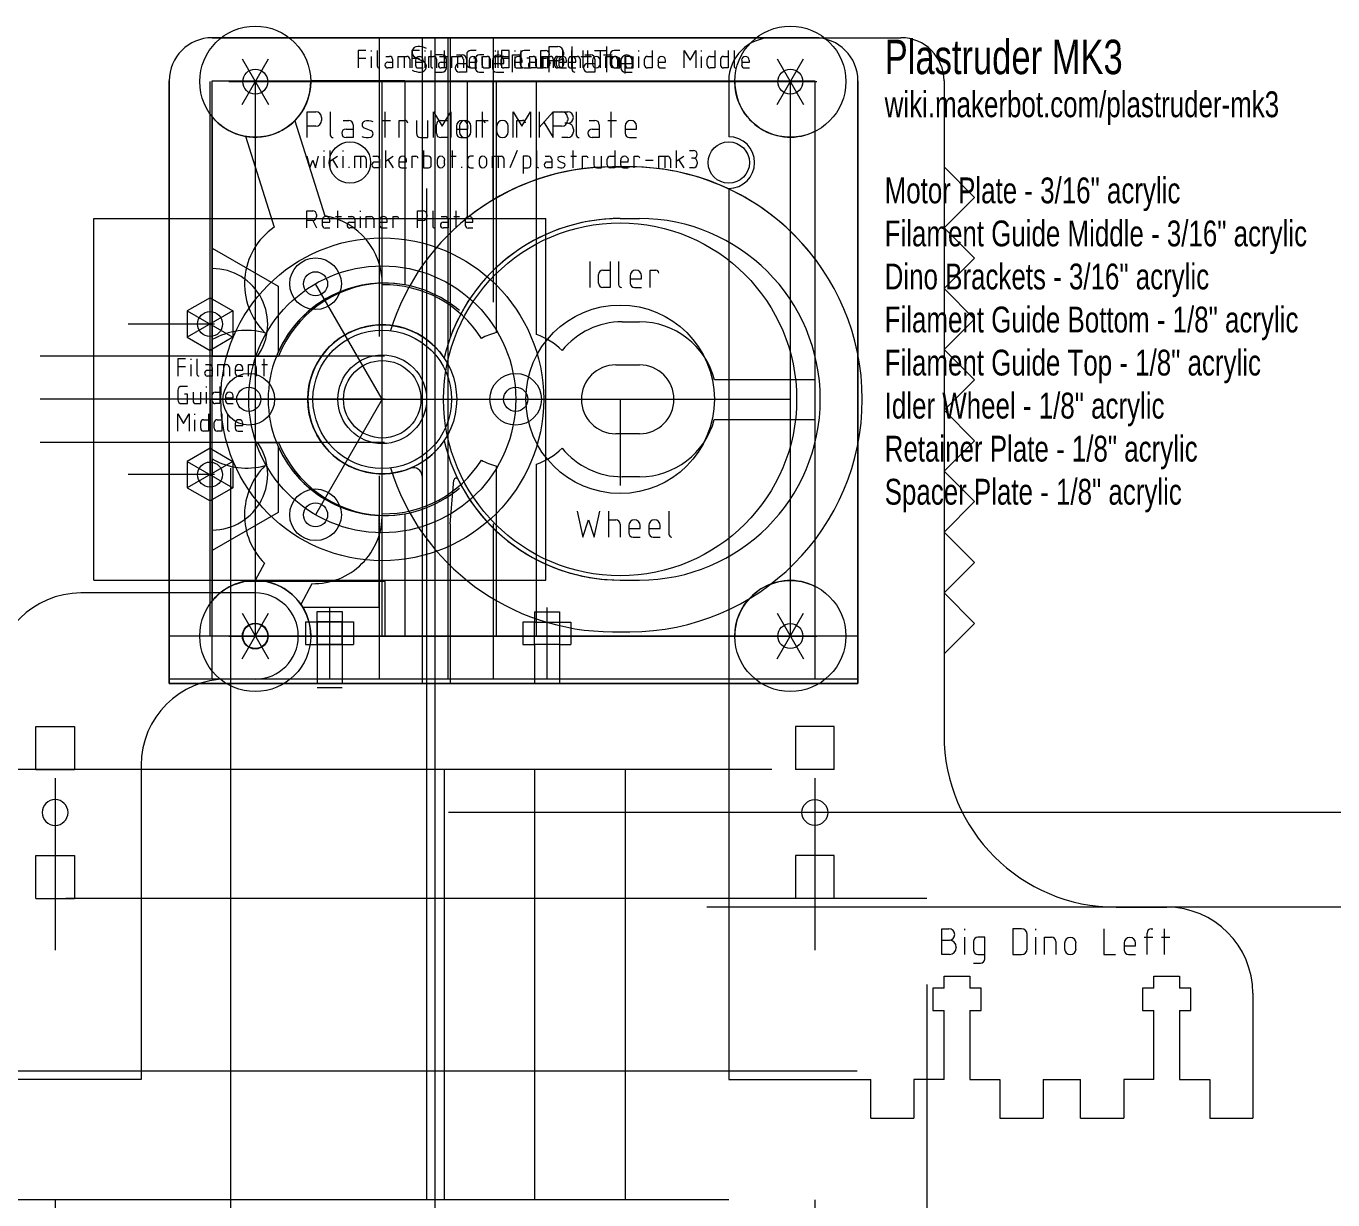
# Model space of a CAD drawing. Header units: millimetres. Extents: x -225 to 287, y -164 to 76.
# Drawn here: x -16.6 to 135.2, y -60 to 76.4 of the extents above; entities that cross this region are included whole.
import ezdxf

# ---------------------------------------------------------------- set-up
doc = ezdxf.new("R2010")
doc.units = ezdxf.units.MM
doc.layers.get('0').update_dxf_attribs({"linetype": 'CONTINUOUS', "lineweight": 0, "true_color": 0x000000})
for name, color, linetype, lineweight, true_color in [('Dino Brackets', 7, 'CONTINUOUS', 0, 0x000000), ('Dino Etch', 4, 'CONTINUOUS', 0, 0x00ffff), ('Dino Text', 4, 'CONTINUOUS', 0, 0x00ffff), ('Drawings', 5, 'CONTINUOUS', 0, 0x0000ff), ('Drawings - Bracket', 5, 'CONTINUOUS', 0, 0x0000ff), ('Drawings - Honeycomb', 5, 'CONTINUOUS', 0, 0x0000ff), ('Drawings-Encoder', 5, 'CONTINUOUS', 0, 0x0000ff), ('Drawings-Motor', 5, 'CONTINUOUS', 0, 0x0000ff), ('Drawings-Pulley', 5, 'CONTINUOUS', 0, 0x0000ff), ('Filament Guide Bottom', 7, 'CONTINUOUS', 0, 0x000000), ('Filament Guide Bottom Honeycomb', 7, 'CONTINUOUS', 0, 0x000000), ('Filament Guide Bottom Text', 4, 'CONTINUOUS', 0, 0x00ffff), ('Filament Guide Middle', 7, 'CONTINUOUS', 0, 0x000000), ('Filament Guide Middle Honeycomb', 7, 'CONTINUOUS', 0, 0x000000), ('Filament Guide Middle Text', 4, 'CONTINUOUS', 0, 0x00ffff), ('Filament Guide Top', 7, 'CONTINUOUS', 0, 0x000000), ('Filament Guide Top Honeycomb', 7, 'CONTINUOUS', 0, 0x000000), ('Filament Guide Top Text', 4, 'CONTINUOUS', 0, 0x00ffff), ('Idler Wheel', 7, 'CONTINUOUS', 0, 0x000000), ('Idler Wheel Text', 4, 'CONTINUOUS', 0, 0x00ffff), ('Motor Plate', 7, 'CONTINUOUS', 0, 0x000000), ('Motor Plate Text', 4, 'CONTINUOUS', 0, 0x00ffff), ('Retainer Plate', 7, 'CONTINUOUS', 0, 0x000000), ('Retainer Plate Text', 4, 'CONTINUOUS', 0, 0x00ffff), ('Spacer Plate', 7, 'CONTINUOUS', 0, 0x000000), ('Spacer Plate Honeycomb', 7, 'CONTINUOUS', 0, 0x000000), ('Spacer Plate Text', 4, 'CONTINUOUS', 0, 0x00ffff), ('Text', 7, 'CONTINUOUS', 0, 0x000000)]:
    doc.layers.add(name, color=color, linetype=linetype, lineweight=lineweight, true_color=true_color)
doc.styles.get("Standard").update_dxf_attribs({"font": 'txt', "width": 0.75})

# ---------------------------------------------------------------- blocks, each defined once
blk = doc.blocks.new('tbits')
at = {"lineweight": 0}
for p, q in [((-1.5, 10.6), (-1.5, 12)), ((1.5, 12), (1.5, 10.6)), ((-2.8, 10.6), (-2.8, 8)), ((2.8, 8), (2.8, 10.6)), ((-2.8, 8), (-1.5, 8)), ((-1.5, 0), (-1.5, 8)), ((1.5, 8), (1.5, 0)), ((1.5, 8), (2.8, 8)), ((-10, -4.5), (-10, 0)), ((-5, 0), (-5, -4.5)), ((-1.5, 0), (-5, 0)), ((1.5, 0), (5, 0)), ((5, 0), (5, -4.5)), ((10, 0), (10, -4.5)), ((-10, -4.5), (-5, -4.5)), ((5, -4.5), (10, -4.5))]:
    blk.add_line(p, q, dxfattribs=at)
for p, q in [((-1.5, 10.6), (-2.8, 10.6)), ((2.8, 10.6), (1.5, 10.6))]:
    blk.add_line(p, q)
at = {"layer": 'Dino Brackets', "lineweight": 0}
blk.add_line((-1.5, 12), (1.5, 12), dxfattribs=at)
blk = doc.blocks.new('slots')
for p, q in [((-10, -2.25), (-10, 2.25)), ((-5, 2.25), (-10, 2.25)), ((-5, -2.25), (-5, 2.25)), ((10, 2.25), (5, 2.25)), ((5, -2.25), (5, 2.25)), ((10, -2.25), (10, 2.25)), ((-10, -2.25), (-5, -2.25)), ((5, -2.25), (10, -2.25))]:
    blk.add_line(p, q)
blk.add_circle((0, 0), 1.5)

msp = doc.modelspace()

# ---------------------------------------------------------------- linework, layer by layer
at = {"layer": 'Dino Brackets'}
for p, q in [((70, 75), (85, 75)), ((65, 70), (65, 63.5)), ((90, 70), (90, 60)), ((90, 60), (93.54, 56.46)), ((65, 57.5), (65, -46)), ((93.54, 56.46), (90, 52.93)), ((90, 52.93), (93.54, 49.39)), ((93.54, 49.39), (90, 45.86)), ((90, 45.86), (93.54, 42.32)), ((93.54, 42.32), (90, 38.79)), ((90, 38.79), (93.54, 35.25)), ((93.54, 35.25), (90, 31.72)), ((90, 31.72), (93.54, 28.18)), ((93.54, 28.18), (90, 24.64)), ((90, 24.64), (93.54, 21.11)), ((93.54, 21.11), (90, 17.57)), ((90, 17.57), (93.54, 14.04)), ((93.54, 14.04), (90, 10.5)), ((10, 10.5), (-10.25, 10.5)), ((90, 10.5), (93.54, 6.97)), ((93.54, 6.97), (90, 3.43)), ((90, 3.43), (90, -6)), ((10, 0.5), (6.75, 0.5)), ((-3.25, -9.5), (-3.25, -46)), ((110, -26), (115.87, -26)), ((125.87, -36), (125.87, -46)), ((-3.25, -46), (-19.75, -46)), ((65, -46), (81.5, -46)), ((101.5, -46), (105.87, -46))]:
    msp.add_line(p, q, dxfattribs=at)
for centre, radius in [((72.15, 69.9), 1.45), ((10, 5.5), 1.5), ((72.15, 5.5), 1.45)]:
    msp.add_circle(centre, radius, dxfattribs=at)
for centre, radius, start, end in [((70, 70), 5, 90, 180), ((85, 70), 5, 0, 90), ((65, 60.5), 3, 270, 90), ((-10.25, 0.5), 10, 90, 180), ((10, 5.5), 5, 270, 90), ((6.75, -9.5), 10, 90, 180), ((110, -6), 20, 180, 270), ((115.87, -36), 10, 0, 90)]:
    msp.add_arc(centre, radius, start, end, dxfattribs=at)
at = {"layer": 'Dino Etch'}
msp.add_line((90, 60), (90, 3.43), dxfattribs=at)
at = {"layer": 'Dino Text'}
for p, q in [((89.75, -31.5), (89.75, -28.5)), ((89.75, -28.5), (90.58, -28.5)), ((92.42, -28.67), (92.42, -28.5)), ((99, -28.5), (98, -28.5)), ((98, -28.5), (98, -31.5)), ((100.67, -28.67), (100.67, -28.5)), ((108.58, -28.5), (108.58, -31.5)), ((114.08, -28.5), (114.25, -28.5)), ((115.58, -28.5), (115.58, -31.5)), ((89.75, -29.83), (90.62, -29.83)), ((92.42, -31.5), (92.42, -29.5)), ((93.42, -30), (93.42, -31)), ((94.75, -29.5), (93.92, -29.5)), ((94.75, -32), (94.75, -29.5)), ((99.67, -30.83), (99.67, -29.17)), ((100.67, -31.5), (100.67, -29.5)), ((101.67, -31.5), (101.67, -29.5)), ((101.67, -29.5), (102.5, -29.5)), ((103, -30), (103, -31.5)), ((104, -30.17), (104, -30.83)), ((105.33, -30.83), (105.33, -30.17)), ((110.92, -30.17), (110.92, -31)), ((112.25, -30.5), (112.25, -30.17)), ((113.25, -29.5), (114.25, -29.5)), ((113.58, -31.5), (113.58, -29)), ((115.25, -29.5), (116.25, -29.5)), ((90.62, -31.5), (89.75, -31.5)), ((91.42, -30.63), (91.42, -30.7)), ((93.92, -31.5), (94.75, -31.5)), ((98, -31.5), (99, -31.5)), ((108.58, -31.5), (109.92, -31.5)), ((110.92, -30.5), (112.25, -30.5)), ((111.42, -31.5), (112.25, -31.5)), ((93.42, -32.5), (94.25, -32.5))]:
    msp.add_line(p, q, dxfattribs=at)
for centre, radius, start, end in [((90.58, -29.17), 0.667, 270, 90), ((99, -29.17), 0.667, 0, 90), ((114.08, -29), 0.5, 90, 180), ((90.62, -30.63), 0.8, 0, 90), ((93.92, -30), 0.5, 90, 180), ((102.5, -30), 0.5, 0, 90), ((104.67, -30.17), 0.667, 0, 180), ((111.58, -30.17), 0.667, 0, 180), ((90.62, -30.7), 0.8, 270, 0), ((93.92, -31), 0.5, 180, 270), ((99, -30.83), 0.667, 270, 0), ((104.67, -30.83), 0.667, 180, 0), ((111.42, -31), 0.5, 180, 270), ((94.25, -32), 0.5, 270, 0)]:
    msp.add_arc(centre, radius, start, end, dxfattribs=at)
at = {"layer": 'Drawings'}
for p, q in [((29.38, 75), (29.38, 0.5)), ((30.87, 75), (30.87, -110)), ((32.37, 75), (32.37, 0.5)), ((8.47, 67.25), (11.53, 72.55)), ((8.47, 72.55), (11.53, 67.25)), ((70.62, 67.25), (73.68, 72.55)), ((70.62, 72.55), (73.68, 67.25)), ((4.75, 5.5), (4.75, 69.9)), ((6.94, 69.9), (13.06, 69.9)), ((10, 69.9), (10, 5.5)), ((10, 69.9), (72.15, 69.9)), ((24.75, 5.5), (24.75, 69.9)), ((69.09, 69.9), (75.21, 69.9)), ((72.15, 69.9), (72.15, 5.5)), ((29.9, 57.5), (29.9, -60)), ((2.1, 43.27), (7.4, 40.21)), ((7.4, 43.27), (2.1, 40.21)), ((5.25, 41.74), (-4.75, 41.74)), ((4.75, 33), (4.75, 41.74)), ((4.75, 33), (72.15, 33)), ((4.75, 33), (4.75, 24.26)), ((52.38, 33), (52.38, 23)), ((2.1, 25.79), (7.4, 22.73)), ((7.4, 25.79), (2.1, 22.73)), ((5.25, 24.26), (-4.75, 24.26)), ((8.47, 2.85), (11.53, 8.15)), ((8.47, 8.15), (11.53, 2.85)), ((18.62, 8.8), (18.62, 0.5)), ((43.88, 8.8), (43.88, 0.5)), ((70.62, 2.85), (73.68, 8.15)), ((70.62, 8.15), (73.68, 2.85)), ((6.94, 5.5), (13.06, 5.5)), ((10, 5.5), (72.15, 5.5)), ((69.09, 5.5), (75.21, 5.5)), ((88, -25), (-12, -25))]:
    msp.add_line(p, q, dxfattribs=at)
at = {"layer": 'Drawings - Bracket'}
for p, q in [((7.15, -75), (7.15, 25)), ((70, -10), (-30, -10)), ((31.95, -10), (31.95, -60)), ((42.45, -10), (42.45, -60)), ((52.95, -10), (52.95, -60)), ((-13.25, -11), (-13.25, -31)), ((75, -11), (75, -31)), ((282.45, -15), (32.45, -15)), ((262.45, -26), (62.45, -26)), ((88, -35), (88, -135)), ((-20.1, -45), (79.9, -45)), ((65, -60), (-35, -60)), ((-13.25, -60), (-13.25, -160)), ((75, -60), (75, -160))]:
    msp.add_line(p, q, dxfattribs=at)
at = {"layer": 'Drawings - Honeycomb'}
for p, q in [((24.38, 75), (24.38, 40.29)), ((37.63, 75), (37.63, 44.3)), ((5, 70), (75, 70)), ((5, 0.5), (5, 70)), ((75, 70), (75, 0.5)), ((51.5, 60), (53.5, 60)), ((25, 38), (-15, 38)), ((25, 33), (-15, 33)), ((25, 28), (-15, 28)), ((24.38, 24.12), (24.38, 0.5)), ((37.63, 18.53), (37.63, 0.5)), ((80, 5.5), (0, 5.5)), ((51.5, 6), (53.5, 6)), ((80, 0.5), (0, 0.5)), ((20.08, -0.5), (17.18, -0.5))]:
    msp.add_line(p, q, dxfattribs=at)
for centre in [(10, 69.9), (72.15, 69.9), (10, 5.5), (72.15, 5.5)]:
    msp.add_circle(centre, 6.45, dxfattribs=at)
for centre, radius, start, end in [((51.5, 33), 27, 90, 162.8242), ((53.5, 33), 27, 270, 90), ((25, 33), 13.5, 49.8464, 310.1536), ((51.5, 33), 27, 197.1758, 270)]:
    msp.add_arc(centre, radius, start, end, dxfattribs=at)
at = {"layer": 'Drawings-Encoder'}
for p, q in [((-8.75, 12), (-8.75, 54)), ((-8.75, 54), (43.75, 54)), ((43.75, 12), (43.75, 54)), ((-8.75, 12), (43.75, 12))]:
    msp.add_line(p, q, dxfattribs=at)
at = {"layer": 'Drawings-Motor'}
for p, q in [((24.75, 33), (17, 46.42)), ((25, 33), (5, 33)), ((24.75, 33), (17, 19.58)), ((24.5, 33), (40, 33))]:
    msp.add_line(p, q, dxfattribs=at)
for radius in [18.75, 15.5]:
    msp.add_circle((24.75, 33), radius, dxfattribs=at)
at = {"layer": 'Drawings-Pulley'}
for radius in [8.05, 5.15]:
    msp.add_circle((24.75, 33), radius, dxfattribs=at)
at = {"layer": 'Filament Guide Bottom'}
for p, q in [((5, 75), (75, 75)), ((0, 0), (0, 70)), ((80, 70), (80, 0)), ((52.38, 54), (54.63, 54)), ((52.38, 12), (54.63, 12)), ((20.08, 7.15), (17.18, 7.15)), ((17.18, 7.15), (17.18, 4.5)), ((20.08, 4.5), (20.08, 7.15)), ((42.42, 7.1), (45.33, 7.1)), ((42.42, 4.5), (42.42, 7.1)), ((45.33, 7.1), (45.33, 4.5)), ((17.18, 4.5), (20.08, 4.5)), ((45.33, 4.5), (42.42, 4.5)), ((80, 0), (0, 0))]:
    msp.add_line(p, q, dxfattribs=at)
for centre in [(10, 69.9), (72.15, 69.9), (10, 5.5), (72.15, 5.5)]:
    msp.add_circle(centre, 1.45, dxfattribs=at)
for centre, radius, start, end in [((5, 70), 5, 90, 180), ((75, 70), 5, 0, 90), ((52.38, 33), 21, 90, 166.7403), ((54.63, 33), 21, 270, 90), ((24.75, 33), 8.65, 33.8376, 326.1624), ((52.38, 33), 21, 193.2597, 270)]:
    msp.add_arc(centre, radius, start, end, dxfattribs=at)
at = {"layer": 'Filament Guide Bottom Honeycomb'}
for p, q in [((16.45, 70), (24.38, 70)), ((24.38, 70), (24.38, 46.47)), ((37.63, 70), (65.7, 70)), ((37.63, 56.16), (37.63, 70)), ((5, 65.83), (5, 38)), ((75, 64.11), (75, 49.33)), ((53.5, 60), (51.5, 60)), ((5, 38), (12.71, 38)), ((5, 9.57), (5, 28)), ((12.71, 28), (5, 28)), ((24.38, 8.85), (24.38, 19.53)), ((15.51, 8.85), (24.38, 8.85))]:
    msp.add_line(p, q, dxfattribs=at)
for centre, radius, start, end in [((10, 69.9), 6.45, 219.1774, 0.8883), ((72.15, 69.9), 6.45, 179.1117, 296.2226), ((51.5, 33), 27, 90, 120.9232), ((53.5, 33), 27, 37.2221, 90), ((25.25, 33), 13.5, 93.7162, 158.2615), ((25.25, 33), 13.5, 201.7385, 266.2838), ((10, 5.5), 6.45, 31.2907, 140.8226)]:
    msp.add_arc(centre, radius, start, end, dxfattribs=at)
at = {"layer": 'Filament Guide Bottom Text'}
for p, q in [((22.83, 73.5), (21.94, 73.5)), ((21.94, 73.5), (21.94, 71.5)), ((23.5, 73.39), (23.5, 73.5)), ((24.17, 73.5), (24.17, 71.72)), ((31.94, 73.5), (31.94, 71.5)), ((34.56, 73.06), (34.56, 71.94)), ((35.67, 73.5), (35, 73.5)), ((37.89, 73.39), (37.89, 73.5)), ((39.44, 73.5), (39.44, 71.5)), ((43.17, 71.5), (43.17, 73.5)), ((43.17, 73.5), (43.72, 73.5)), ((46.72, 73.5), (46.72, 71.5)), ((48.06, 73.5), (48.06, 71.5)), ((21.94, 72.61), (22.83, 72.61)), ((23.5, 71.5), (23.5, 72.83)), ((25.17, 72.83), (25.61, 72.83)), ((25.39, 72.17), (25.94, 72.17)), ((25.94, 71.5), (25.39, 71.5)), ((25.94, 72.5), (25.94, 71.5)), ((26.61, 71.5), (26.61, 72.83)), ((26.61, 72.83), (27.61, 72.83)), ((27.28, 72.83), (27.28, 71.5)), ((27.94, 72.5), (27.94, 71.5)), ((28.61, 72.39), (28.61, 71.83)), ((28.61, 72.17), (29.5, 72.17)), ((28.94, 71.5), (29.5, 71.5)), ((29.5, 72.17), (29.5, 72.39)), ((30.17, 71.5), (30.17, 72.83)), ((30.17, 72.83), (30.72, 72.83)), ((31.06, 72.5), (31.06, 71.5)), ((31.72, 72.83), (32.39, 72.83)), ((35, 71.5), (35.67, 71.5)), ((35.67, 72.61), (35.33, 72.61)), ((35.67, 71.5), (35.67, 72.61)), ((36.33, 72.83), (36.33, 71.83)), ((36.67, 71.5), (37.22, 71.5)), ((37.22, 71.5), (37.22, 72.83)), ((37.89, 71.5), (37.89, 72.83)), ((38.56, 71.83), (38.56, 72.5)), ((38.89, 72.83), (39.44, 72.83)), ((39.44, 71.5), (38.89, 71.5)), ((40.11, 72.39), (40.11, 71.83)), ((40.11, 72.17), (41, 72.17)), ((40.44, 71.5), (41, 71.5)), ((41, 72.17), (41, 72.39)), ((43.17, 72.61), (43.74, 72.61)), ((43.74, 71.5), (43.17, 71.5)), ((44.28, 72.08), (44.28, 72.03)), ((44.94, 72.39), (44.94, 71.94)), ((45.83, 71.94), (45.83, 72.39)), ((46.5, 72.83), (47.17, 72.83)), ((47.83, 72.83), (48.5, 72.83)), ((49.17, 72.39), (49.17, 71.94)), ((50.06, 71.94), (50.06, 72.39)), ((50.72, 71.5), (50.72, 72.83)), ((50.72, 72.83), (51.72, 72.83)), ((51.39, 72.83), (51.39, 71.5)), ((52.06, 72.5), (52.06, 71.5))]:
    msp.add_line(p, q, dxfattribs=at)
for centre, radius, start, end in [((35, 73.06), 0.444, 90, 180), ((43.72, 73.06), 0.444, 270, 90), ((24.39, 71.72), 0.222, 180, 270), ((25.39, 71.83), 0.333, 90, 270), ((25.61, 72.5), 0.333, 0, 90), ((27.61, 72.5), 0.333, 0, 90), ((29.06, 72.39), 0.444, 0, 180), ((28.94, 71.83), 0.333, 180, 270), ((30.72, 72.5), 0.333, 0, 90), ((35, 71.94), 0.444, 180, 270), ((36.67, 71.83), 0.333, 180, 270), ((38.89, 72.5), 0.333, 90, 180), ((38.89, 71.83), 0.333, 180, 270), ((40.56, 72.39), 0.444, 0, 180), ((40.44, 71.83), 0.333, 180, 270), ((43.74, 72.08), 0.533, 0, 90), ((43.74, 72.03), 0.533, 270, 0), ((45.39, 72.39), 0.444, 0, 180), ((45.39, 71.94), 0.444, 180, 0), ((49.61, 72.39), 0.444, 0, 180), ((49.61, 71.94), 0.444, 180, 0), ((51.72, 72.5), 0.333, 0, 90)]:
    msp.add_arc(centre, radius, start, end, dxfattribs=at)
at = {"layer": 'Filament Guide Middle'}
for p, q in [((5, 75), (29.38, 75)), ((29.38, 75), (29.38, 40.31)), ((32.63, 75), (75, 75)), ((32.63, 75), (32.63, 40.14)), ((0, 0), (0, 70)), ((80, 70), (80, 0)), ((52.38, 54), (54.63, 54)), ((29.38, 24.06), (29.38, 0)), ((32.63, 18.53), (33.07, 23.62)), ((32.63, 18.53), (32.63, 0)), ((52.38, 12), (54.63, 12)), ((17.18, 8.35), (20.08, 8.35)), ((17.18, 7.15), (17.18, 8.35)), ((20.08, 8.35), (20.08, 7.15)), ((42.42, 8.3), (45.33, 8.3)), ((42.42, 8.3), (42.42, 7.1)), ((45.33, 8.3), (45.33, 7.1)), ((15.83, 7.15), (17.18, 7.15)), ((15.83, 7.15), (15.83, 4.5)), ((20.08, 7.15), (21.43, 7.15)), ((21.43, 7.15), (21.43, 4.5)), ((41.08, 7.1), (41.08, 4.5)), ((42.42, 7.1), (41.08, 7.1)), ((45.33, 7.1), (46.67, 7.1)), ((46.67, 7.1), (46.67, 4.5)), ((15.83, 4.5), (17.18, 4.5)), ((17.18, 4.5), (17.18, 0)), ((20.08, 4.5), (20.08, 0)), ((20.08, 4.5), (21.43, 4.5)), ((41.08, 4.5), (42.42, 4.5)), ((42.42, 4.5), (42.42, 0)), ((45.33, 4.5), (45.33, 0)), ((45.33, 4.5), (46.67, 4.5)), ((17.18, 0), (0, 0)), ((20.08, 0), (29.38, 0)), ((32.63, 0), (42.42, 0)), ((45.33, 0), (80, 0))]:
    msp.add_line(p, q, dxfattribs=at)
for centre in [(10, 69.9), (72.15, 69.9), (4.75, 41.74), (4.75, 24.26), (10, 5.5), (72.15, 5.5)]:
    msp.add_circle(centre, 1.45, dxfattribs=at)
for centre, radius, start, end in [((5, 70), 5, 90, 180), ((75, 70), 5, 0, 90), ((52.38, 33), 21, 90, 160.1317), ((54.63, 33), 21, 270, 90), ((24.75, 33), 8.65, 57.6776, 292.0643), ((28.38, 24.06), 1, 0, 112.0643), ((33.32, 23.6), 0.25, 26.2681, 175), ((52.38, 33), 21, 206.2681, 270)]:
    msp.add_arc(centre, radius, start, end, dxfattribs=at)
at = {"layer": 'Filament Guide Middle Honeycomb'}
for p, q in [((16.45, 70), (24.38, 70)), ((24.38, 70), (24.38, 46.49)), ((37.63, 56.16), (37.63, 70)), ((37.63, 70), (65.7, 70)), ((5, 65.83), (5, 48.19)), ((75, 64.11), (75, 49.33)), ((51.5, 60), (53.5, 60)), ((10.25, 38), (12.46, 38)), ((10.25, 28), (12.46, 28)), ((24.38, 19.51), (24.38, 11.85)), ((5, 17.81), (5, 9.57)), ((24.38, 11.85), (11.13, 11.85))]:
    msp.add_line(p, q, dxfattribs=at)
for centre, radius, start, end in [((10, 69.9), 6.45, 219.1774, 0.8883), ((72.15, 69.9), 6.45, 179.1117, 296.2226), ((51.5, 33), 27, 90, 120.9232), ((53.5, 33), 27, 37.2221, 90), ((5, 41.74), 6.45, 324.5604, 90), ((25, 33), 13.5, 92.6535, 158.2615), ((5, 24.26), 6.45, 270, 35.4396), ((25, 33), 13.5, 201.7385, 267.3465), ((10, 5.5), 6.45, 79.8977, 140.8226)]:
    msp.add_arc(centre, radius, start, end, dxfattribs=at)
at = {"layer": 'Filament Guide Middle Text'}
for p, q in [((39.5, 73.5), (38.61, 73.5)), ((38.61, 73.5), (38.61, 71.5)), ((40.17, 73.39), (40.17, 73.5)), ((40.83, 73.5), (40.83, 71.72)), ((48.61, 73.5), (48.61, 71.5)), ((51.22, 73.06), (51.22, 71.94)), ((52.33, 73.5), (51.67, 73.5)), ((54.56, 73.39), (54.56, 73.5)), ((56.11, 73.5), (56.11, 71.5)), ((59.83, 71.5), (59.83, 73.5)), ((59.83, 73.5), (60.5, 72.39)), ((60.5, 72.39), (61.17, 73.5)), ((61.17, 73.5), (61.17, 71.5)), ((61.83, 73.39), (61.83, 73.5)), ((63.39, 73.5), (63.39, 71.5)), ((64.94, 73.5), (64.94, 71.5)), ((65.61, 73.5), (65.61, 71.72)), ((38.61, 72.61), (39.5, 72.61)), ((40.17, 71.5), (40.17, 72.83)), ((41.83, 72.83), (42.28, 72.83)), ((42.06, 72.17), (42.61, 72.17)), ((42.61, 71.5), (42.06, 71.5)), ((42.61, 72.5), (42.61, 71.5)), ((43.28, 71.5), (43.28, 72.83)), ((43.28, 72.83), (44.28, 72.83)), ((43.94, 72.83), (43.94, 71.5)), ((44.61, 72.5), (44.61, 71.5)), ((45.28, 72.39), (45.28, 71.83)), ((45.28, 72.17), (46.17, 72.17)), ((45.61, 71.5), (46.17, 71.5)), ((46.17, 72.17), (46.17, 72.39)), ((46.83, 71.5), (46.83, 72.83)), ((46.83, 72.83), (47.39, 72.83)), ((47.72, 72.5), (47.72, 71.5)), ((48.39, 72.83), (49.06, 72.83)), ((51.67, 71.5), (52.33, 71.5)), ((52.33, 72.61), (52, 72.61)), ((52.33, 71.5), (52.33, 72.61)), ((53, 72.83), (53, 71.83)), ((53.33, 71.5), (53.89, 71.5)), ((53.89, 71.5), (53.89, 72.83)), ((54.56, 71.5), (54.56, 72.83)), ((55.22, 71.83), (55.22, 72.5)), ((55.56, 72.83), (56.11, 72.83)), ((56.11, 71.5), (55.56, 71.5)), ((56.78, 72.39), (56.78, 71.83)), ((56.78, 72.17), (57.67, 72.17)), ((57.11, 71.5), (57.67, 71.5)), ((57.67, 72.17), (57.67, 72.39)), ((61.83, 71.5), (61.83, 72.83)), ((62.5, 71.83), (62.5, 72.5)), ((62.83, 72.83), (63.39, 72.83)), ((63.39, 71.5), (62.83, 71.5)), ((64.06, 71.83), (64.06, 72.5)), ((64.39, 72.83), (64.94, 72.83)), ((64.94, 71.5), (64.39, 71.5)), ((66.5, 72.39), (66.5, 71.83)), ((66.5, 72.17), (67.39, 72.17)), ((66.83, 71.5), (67.39, 71.5)), ((67.39, 72.17), (67.39, 72.39)), ((1.89, 37.7), (1, 37.7)), ((1, 37.7), (1, 35.7)), ((1, 36.81), (1.89, 36.81)), ((2.56, 37.59), (2.56, 37.7)), ((2.56, 35.7), (2.56, 37.03)), ((3.22, 37.7), (3.22, 35.92)), ((4.22, 37.03), (4.67, 37.03)), ((5, 36.7), (5, 35.7)), ((5.67, 35.7), (5.67, 37.03)), ((5.67, 37.03), (6.67, 37.03)), ((6.33, 37.03), (6.33, 35.7)), ((7, 36.7), (7, 35.7)), ((7.67, 36.59), (7.67, 36.03)), ((8.56, 36.37), (8.56, 36.59)), ((9.22, 35.7), (9.22, 37.03)), ((9.22, 37.03), (9.78, 37.03)), ((10.11, 36.7), (10.11, 35.7)), ((10.78, 37.03), (11.44, 37.03)), ((11, 37.7), (11, 35.7)), ((4.44, 36.37), (5, 36.37)), ((5, 35.7), (4.44, 35.7)), ((7.67, 36.37), (8.56, 36.37)), ((8, 35.7), (8.56, 35.7)), ((1, 34.06), (1, 32.94)), ((2.11, 34.5), (1.44, 34.5)), ((2.11, 33.61), (1.78, 33.61)), ((2.11, 32.5), (2.11, 33.61)), ((2.78, 33.83), (2.78, 32.83)), ((3.67, 32.5), (3.67, 33.83)), ((4.33, 34.39), (4.33, 34.5)), ((4.33, 32.5), (4.33, 33.83)), ((5, 32.83), (5, 33.5)), ((5.33, 33.83), (5.89, 33.83)), ((5.89, 34.5), (5.89, 32.5)), ((1.44, 32.5), (2.11, 32.5)), ((3.11, 32.5), (3.67, 32.5)), ((5.89, 32.5), (5.33, 32.5)), ((6.56, 33.39), (6.56, 32.83)), ((6.56, 33.17), (7.44, 33.17)), ((6.89, 32.5), (7.44, 32.5)), ((7.44, 33.17), (7.44, 33.39)), ((1, 29.3), (1, 31.3)), ((1, 31.3), (1.67, 30.19)), ((1.67, 30.19), (2.33, 31.3)), ((2.33, 31.3), (2.33, 29.3)), ((3, 31.19), (3, 31.3)), ((3, 29.3), (3, 30.63)), ((4, 30.63), (4.56, 30.63)), ((4.56, 31.3), (4.56, 29.3)), ((5.56, 30.63), (6.11, 30.63)), ((6.11, 31.3), (6.11, 29.3)), ((6.78, 31.3), (6.78, 29.52)), ((3.67, 29.63), (3.67, 30.3)), ((4.56, 29.3), (4, 29.3)), ((5.22, 29.63), (5.22, 30.3)), ((6.11, 29.3), (5.56, 29.3)), ((7.67, 30.19), (7.67, 29.63)), ((7.67, 29.97), (8.56, 29.97)), ((8, 29.3), (8.56, 29.3)), ((8.56, 29.97), (8.56, 30.19))]:
    msp.add_line(p, q, dxfattribs=at)
for centre, radius, start, end in [((51.67, 73.06), 0.444, 90, 180), ((41.06, 71.72), 0.222, 180, 270), ((42.06, 71.83), 0.333, 90, 270), ((42.28, 72.5), 0.333, 0, 90), ((44.28, 72.5), 0.333, 0, 90), ((45.72, 72.39), 0.444, 0, 180), ((45.61, 71.83), 0.333, 180, 270), ((47.39, 72.5), 0.333, 0, 90), ((51.67, 71.94), 0.444, 180, 270), ((53.33, 71.83), 0.333, 180, 270), ((55.56, 72.5), 0.333, 90, 180), ((55.56, 71.83), 0.333, 180, 270), ((57.22, 72.39), 0.444, 0, 180), ((57.11, 71.83), 0.333, 180, 270), ((62.83, 72.5), 0.333, 90, 180), ((62.83, 71.83), 0.333, 180, 270), ((64.39, 72.5), 0.333, 90, 180), ((64.39, 71.83), 0.333, 180, 270), ((65.83, 71.72), 0.222, 180, 270), ((66.94, 72.39), 0.444, 0, 180), ((66.83, 71.83), 0.333, 180, 270), ((4.67, 36.7), 0.333, 0, 90), ((6.67, 36.7), 0.333, 0, 90), ((8.11, 36.59), 0.444, 0, 180), ((9.78, 36.7), 0.333, 0, 90), ((3.44, 35.92), 0.222, 180, 270), ((4.44, 36.03), 0.333, 90, 270), ((8, 36.03), 0.333, 180, 270), ((1.44, 34.06), 0.444, 90, 180), ((5.33, 33.5), 0.333, 90, 180), ((7, 33.39), 0.444, 0, 180), ((1.44, 32.94), 0.444, 180, 270), ((3.11, 32.83), 0.333, 180, 270), ((5.33, 32.83), 0.333, 180, 270), ((6.89, 32.83), 0.333, 180, 270), ((4, 30.3), 0.333, 90, 180), ((5.56, 30.3), 0.333, 90, 180), ((8.11, 30.19), 0.444, 0, 180), ((4, 29.63), 0.333, 180, 270), ((5.56, 29.63), 0.333, 180, 270), ((7, 29.52), 0.222, 180, 270), ((8, 29.63), 0.333, 180, 270)]:
    msp.add_arc(centre, radius, start, end, dxfattribs=at)
at = {"layer": 'Filament Guide Top'}
for p, q in [((5, 75), (75, 75)), ((0, 0), (0, 70)), ((80, 70), (80, 0)), ((52.38, 54), (54.63, 54)), ((4.75, 44.8), (2.1, 43.27)), ((4.75, 44.8), (7.4, 43.27)), ((2.1, 43.27), (2.1, 40.21)), ((7.4, 43.27), (7.4, 40.21)), ((2.1, 40.21), (4.75, 38.68)), ((7.4, 40.21), (4.75, 38.68)), ((4.75, 27.32), (2.1, 25.79)), ((4.75, 27.32), (7.4, 25.79)), ((2.1, 25.79), (2.1, 22.73)), ((7.4, 25.79), (7.4, 22.73)), ((2.1, 22.73), (4.75, 21.2)), ((7.4, 22.73), (4.75, 21.2)), ((52.38, 12), (54.63, 12)), ((17.18, 7.15), (20.08, 7.15)), ((17.18, 4.5), (17.18, 7.15)), ((20.08, 7.15), (20.08, 4.5)), ((42.42, 7.1), (45.33, 7.1)), ((42.42, 4.5), (42.42, 7.1)), ((45.33, 7.1), (45.33, 4.5)), ((20.08, 4.5), (17.18, 4.5)), ((45.33, 4.5), (42.42, 4.5)), ((80, 0), (0, 0))]:
    msp.add_line(p, q, dxfattribs=at)
for centre in [(10, 69.9), (72.15, 69.9), (10, 5.5), (72.15, 5.5)]:
    msp.add_circle(centre, 1.45, dxfattribs=at)
for centre, radius, start, end in [((5, 70), 5, 90, 180), ((75, 70), 5, 0, 90), ((52.38, 33), 21, 90, 166.7403), ((54.63, 33), 21, 270, 90), ((24.75, 33), 8.65, 33.8376, 326.1624), ((52.38, 33), 21, 193.2597, 270)]:
    msp.add_arc(centre, radius, start, end, dxfattribs=at)
at = {"layer": 'Filament Guide Top Honeycomb'}
for p, q in [((27.37, 70), (16.45, 70)), ((27.37, 70), (27.37, 46.29)), ((34.63, 70), (65.7, 70)), ((34.63, 70), (34.63, 54.08)), ((5, 50.57), (5, 65.83)), ((75, 64.11), (75, 49.33)), ((53.5, 60), (51.5, 60)), ((5, 50.57), (12.65, 46.16)), ((12.65, 46.16), (12.65, 38.45)), ((12.65, 27.55), (12.65, 19.84)), ((12.65, 19.84), (5, 15.43)), ((27.37, 19.71), (27.37, 5.5)), ((5, 15.43), (5, 9.57)), ((25.08, 11.85), (8.87, 11.85)), ((25.08, 5.5), (25.08, 11.85)), ((25.08, 5.5), (27.37, 5.5))]:
    msp.add_line(p, q, dxfattribs=at)
for centre, radius, start, end in [((10, 69.9), 6.45, 219.1774, 0.8883), ((72.15, 69.9), 6.45, 179.1117, 296.2226), ((51.5, 33), 27, 90, 128.6822), ((53.5, 33), 27, 37.2221, 90), ((25, 33), 13.5, 79.8675, 156.1794), ((25, 33), 13.5, 203.8206, 280.1325), ((10, 5.5), 6.45, 100.1023, 140.8226)]:
    msp.add_arc(centre, radius, start, end, dxfattribs=at)
at = {"layer": 'Filament Guide Top Text'}
for p, q in [((29.06, 73.5), (28.17, 73.5)), ((28.17, 73.5), (28.17, 71.5)), ((29.72, 73.39), (29.72, 73.5)), ((30.39, 73.5), (30.39, 71.72)), ((38.17, 73.5), (38.17, 71.5)), ((40.78, 73.06), (40.78, 71.94)), ((41.89, 73.5), (41.22, 73.5)), ((44.11, 73.39), (44.11, 73.5)), ((45.67, 73.5), (45.67, 71.5)), ((49.39, 73.5), (50.72, 73.5)), ((50.06, 73.5), (50.06, 71.5)), ((28.17, 72.61), (29.06, 72.61)), ((29.72, 71.5), (29.72, 72.83)), ((31.39, 72.83), (31.83, 72.83)), ((31.61, 72.17), (32.17, 72.17)), ((32.17, 71.5), (31.61, 71.5)), ((32.17, 72.5), (32.17, 71.5)), ((32.83, 71.5), (32.83, 72.83)), ((32.83, 72.83), (33.83, 72.83)), ((33.5, 72.83), (33.5, 71.5)), ((34.17, 72.5), (34.17, 71.5)), ((34.83, 72.39), (34.83, 71.83)), ((34.83, 72.17), (35.72, 72.17)), ((35.17, 71.5), (35.72, 71.5)), ((35.72, 72.17), (35.72, 72.39)), ((36.39, 71.5), (36.39, 72.83)), ((36.39, 72.83), (36.94, 72.83)), ((37.28, 72.5), (37.28, 71.5)), ((37.94, 72.83), (38.61, 72.83)), ((41.22, 71.5), (41.89, 71.5)), ((41.89, 72.61), (41.56, 72.61)), ((41.89, 71.5), (41.89, 72.61)), ((42.56, 72.83), (42.56, 71.83)), ((42.89, 71.5), (43.44, 71.5)), ((43.44, 71.5), (43.44, 72.83)), ((44.11, 71.5), (44.11, 72.83)), ((44.78, 71.83), (44.78, 72.5)), ((45.11, 72.83), (45.67, 72.83)), ((45.67, 71.5), (45.11, 71.5)), ((46.33, 72.39), (46.33, 71.83)), ((46.33, 72.17), (47.22, 72.17)), ((46.67, 71.5), (47.22, 71.5)), ((47.22, 72.17), (47.22, 72.39)), ((51.39, 72.39), (51.39, 71.94)), ((52.28, 71.94), (52.28, 72.39)), ((53.5, 72.83), (52.94, 72.83)), ((52.94, 72.83), (52.94, 70.83)), ((52.94, 71.5), (53.5, 71.5)), ((53.83, 71.83), (53.83, 72.5))]:
    msp.add_line(p, q, dxfattribs=at)
for centre, radius, start, end in [((41.22, 73.06), 0.444, 90, 180), ((30.61, 71.72), 0.222, 180, 270), ((31.61, 71.83), 0.333, 90, 270), ((31.83, 72.5), 0.333, 0, 90), ((33.83, 72.5), 0.333, 0, 90), ((35.28, 72.39), 0.444, 0, 180), ((35.17, 71.83), 0.333, 180, 270), ((36.94, 72.5), 0.333, 0, 90), ((41.22, 71.94), 0.444, 180, 270), ((42.89, 71.83), 0.333, 180, 270), ((45.11, 72.5), 0.333, 90, 180), ((45.11, 71.83), 0.333, 180, 270), ((46.78, 72.39), 0.444, 0, 180), ((46.67, 71.83), 0.333, 180, 270), ((51.83, 72.39), 0.444, 0, 180), ((51.83, 71.94), 0.444, 180, 0), ((53.5, 72.5), 0.333, 0, 90), ((53.5, 71.83), 0.333, 270, 0)]:
    msp.add_arc(centre, radius, start, end, dxfattribs=at)
at = {"layer": 'Idler Wheel'}
for radius in [20.5, 10.95]:
    msp.add_circle((52.38, 33), radius, dxfattribs=at)
at = {"layer": 'Idler Wheel Text'}
for p, q in [((48.88, 49), (48.88, 46)), ((51.21, 49), (51.21, 46)), ((52.21, 49), (52.21, 46.33)), ((49.88, 46.5), (49.88, 47.5)), ((50.38, 48), (51.21, 48)), ((53.54, 47.33), (53.54, 46.5)), ((54.88, 47), (54.88, 47.33)), ((55.88, 46), (55.88, 48)), ((55.88, 48), (56.54, 48)), ((51.21, 46), (50.38, 46)), ((53.54, 47), (54.88, 47)), ((54.04, 46), (54.88, 46)), ((47.38, 20), (48.04, 17)), ((49.38, 17), (50.04, 20)), ((51.04, 20), (51.04, 17)), ((58.04, 20), (58.04, 17.33)), ((48.04, 17), (48.71, 19)), ((48.71, 19), (49.38, 17)), ((51.04, 19), (51.88, 19)), ((52.38, 18.5), (52.38, 17)), ((53.38, 18.33), (53.38, 17.5)), ((54.71, 18), (54.71, 18.33)), ((55.71, 18.33), (55.71, 17.5)), ((57.04, 18), (57.04, 18.33)), ((53.38, 18), (54.71, 18)), ((53.88, 17), (54.71, 17)), ((55.71, 18), (57.04, 18)), ((56.21, 17), (57.04, 17))]:
    msp.add_line(p, q, dxfattribs=at)
for centre, radius, start, end in [((50.38, 47.5), 0.5, 90, 180), ((54.21, 47.33), 0.667, 0, 180), ((56.54, 47.67), 0.333, 0, 90), ((50.38, 46.5), 0.5, 180, 270), ((52.54, 46.33), 0.333, 180, 270), ((54.04, 46.5), 0.5, 180, 270), ((51.88, 18.5), 0.5, 0, 90), ((54.04, 18.33), 0.667, 0, 180), ((56.38, 18.33), 0.667, 0, 180), ((53.88, 17.5), 0.5, 180, 270), ((56.21, 17.5), 0.5, 180, 270), ((58.38, 17.33), 0.333, 180, 270)]:
    msp.add_arc(centre, radius, start, end, dxfattribs=at)
at = {"layer": 'Motor Plate'}
for p, q in [((5, 75), (75, 75)), ((0, 70), (0, 0)), ((80, 70), (80, 0)), ((51.88, 37), (54.63, 37)), ((54.63, 29), (51.88, 29)), ((0, 0), (80, 0))]:
    msp.add_line(p, q, dxfattribs=at)
for centre, radius in [((10, 69.9), 1.45), ((72.15, 69.9), 1.45), ((21, 60.5), 2.4), ((65, 60.5), 2.4), ((17, 46.42), 1.4), ((24.75, 33), 8.65), ((9.25, 33), 1.4), ((40.25, 33), 1.4), ((17, 19.58), 1.4), ((10, 5.5), 1.45), ((72.15, 5.5), 1.45)]:
    msp.add_circle(centre, radius, dxfattribs=at)
for centre, radius, start, end in [((5, 70), 5, 90, 180), ((75, 70), 5, 0, 90), ((51.88, 33), 4, 90, 270), ((54.63, 33), 4, 270, 90)]:
    msp.add_arc(centre, radius, start, end, dxfattribs=at)
at = {"layer": 'Motor Plate Text'}
for p, q in [((30.71, 63.4), (30.71, 66.4)), ((30.71, 66.4), (31.71, 64.73)), ((31.71, 64.73), (32.71, 66.4)), ((32.71, 66.4), (32.71, 63.4)), ((36.04, 65.4), (37.04, 65.4)), ((36.37, 66.4), (36.37, 63.4)), ((40.38, 63.4), (40.38, 65.4)), ((40.38, 65.4), (41.04, 65.4)), ((44.62, 63.4), (44.62, 66.4)), ((44.62, 66.4), (45.62, 66.4)), ((46.29, 65.73), (46.29, 65.4)), ((47.29, 66.4), (47.29, 63.73)), ((48.79, 65.4), (49.46, 65.4)), ((50.96, 65.4), (51.96, 65.4)), ((51.29, 66.4), (51.29, 63.4)), ((33.71, 64.73), (33.71, 64.07)), ((35.04, 64.07), (35.04, 64.73)), ((38.04, 64.73), (38.04, 64.07)), ((39.38, 64.07), (39.38, 64.73)), ((45.62, 64.73), (44.62, 64.73)), ((49.12, 64.4), (49.96, 64.4)), ((49.96, 64.9), (49.96, 63.4)), ((52.96, 64.73), (52.96, 63.9)), ((52.96, 64.4), (54.29, 64.4)), ((54.29, 64.4), (54.29, 64.73)), ((49.96, 63.4), (49.12, 63.4)), ((53.46, 63.4), (54.29, 63.4))]:
    msp.add_line(p, q, dxfattribs=at)
for centre, radius, start, end in [((34.38, 64.73), 0.667, 0, 180), ((38.71, 64.73), 0.667, 0, 180), ((41.04, 65.07), 0.333, 0, 90), ((45.62, 65.73), 0.667, 0, 90), ((45.62, 65.4), 0.667, 270, 0), ((49.46, 64.9), 0.5, 0, 90), ((53.62, 64.73), 0.667, 0, 180), ((34.38, 64.07), 0.667, 180, 0), ((38.71, 64.07), 0.667, 180, 0), ((49.12, 63.9), 0.5, 90, 270), ((53.46, 63.9), 0.5, 180, 270), ((47.62, 63.73), 0.333, 180, 270)]:
    msp.add_arc(centre, radius, start, end, dxfattribs=at)
at = {"layer": 'Retainer Plate'}
for p, q in [((5, 75), (75, 75)), ((0, 0), (0, 70)), ((80, 70), (80, 0)), ((51.88, 37), (54.63, 37)), ((54.63, 29), (51.88, 29)), ((80, 0), (0, 0))]:
    msp.add_line(p, q, dxfattribs=at)
for centre, radius in [((10, 69.9), 1.45), ((72.15, 69.9), 1.45), ((4.75, 41.74), 1.45), ((24.75, 33), 4.5), ((4.75, 24.26), 1.45), ((10, 5.5), 1.45), ((72.15, 5.5), 1.45)]:
    msp.add_circle(centre, radius, dxfattribs=at)
for centre, radius, start, end in [((5, 70), 5, 90, 180), ((75, 70), 5, 0, 90), ((51.88, 33), 4, 90, 270), ((54.63, 33), 4, 270, 90)]:
    msp.add_arc(centre, radius, start, end, dxfattribs=at)
at = {"layer": 'Retainer Plate Text'}
for p, q in [((16.04, 63.4), (16.04, 66.4)), ((16.04, 66.4), (17.04, 66.4)), ((17.71, 65.73), (17.71, 65.4)), ((18.71, 66.4), (18.71, 63.73)), ((20.21, 65.4), (20.88, 65.4)), ((24.71, 65.4), (25.71, 65.4)), ((25.04, 66.4), (25.04, 63.4)), ((26.71, 63.4), (26.71, 65.4)), ((26.71, 65.4), (27.37, 65.4)), ((28.71, 65.4), (28.71, 63.9)), ((30.04, 63.4), (30.04, 65.4)), ((31.54, 65.4), (32.37, 65.4)), ((32.37, 66.4), (32.37, 63.4)), ((35.71, 63.4), (35.71, 65.4)), ((35.71, 65.4), (36.37, 65.4)), ((39.96, 63.4), (39.96, 66.4)), ((39.96, 66.4), (40.96, 64.73)), ((40.96, 64.73), (41.96, 66.4)), ((41.96, 66.4), (41.96, 63.4)), ((42.96, 66.4), (42.96, 63.4)), ((42.96, 64.57), (44.62, 66.4)), ((45.62, 66.4), (46.29, 66.4)), ((17.04, 64.73), (16.04, 64.73)), ((20.54, 64.4), (21.38, 64.4)), ((21.38, 64.9), (21.38, 63.4)), ((22.65, 64.54), (23.44, 64.22)), ((31.04, 63.9), (31.04, 64.9)), ((33.37, 64.73), (33.37, 63.9)), ((33.37, 64.4), (34.71, 64.4)), ((34.71, 64.4), (34.71, 64.73)), ((43.52, 65.18), (44.62, 63.4)), ((46.29, 65.07), (45.96, 65.07)), ((46.96, 64.4), (46.96, 64.07)), ((21.38, 63.4), (20.54, 63.4)), ((29.21, 63.4), (30.04, 63.4)), ((32.37, 63.4), (31.54, 63.4)), ((33.87, 63.4), (34.71, 63.4)), ((46.29, 63.4), (45.62, 63.4)), ((16, 61.23), (16.33, 59.9)), ((16.33, 59.9), (16.67, 60.79)), ((16.67, 60.79), (17, 59.9)), ((17, 59.9), (17.33, 61.23)), ((18, 61.79), (18, 61.9)), ((18, 59.9), (18, 61.23)), ((18.67, 61.9), (18.67, 59.9)), ((18.67, 60.68), (19.56, 61.23)), ((18.96, 60.86), (19.56, 59.9)), ((20.22, 61.79), (20.22, 61.9)), ((20.22, 59.9), (20.22, 61.23)), ((21.56, 59.9), (21.56, 61.23)), ((21.56, 61.23), (22.56, 61.23)), ((22.22, 61.23), (22.22, 59.9)), ((22.89, 60.9), (22.89, 59.9)), ((23.67, 61.23), (24.11, 61.23)), ((24.44, 60.9), (24.44, 59.9)), ((25.11, 61.9), (25.11, 59.9)), ((25.11, 60.68), (26, 61.23)), ((25.4, 60.86), (26, 59.9)), ((26.67, 60.79), (26.67, 60.23)), ((27.56, 60.57), (27.56, 60.79)), ((28.22, 59.9), (28.22, 61.23)), ((28.22, 61.23), (28.67, 61.23)), ((29.56, 61.9), (29.56, 59.9)), ((30.11, 61.23), (29.56, 61.23)), ((30.44, 60.23), (30.44, 60.9)), ((31.11, 60.79), (31.11, 60.34)), ((32, 60.34), (32, 60.79)), ((32.67, 61.23), (33.33, 61.23)), ((32.89, 61.9), (32.89, 59.9)), ((34.67, 60.9), (34.67, 60.23)), ((35.33, 61.23), (35, 61.23)), ((36, 60.79), (36, 60.34)), ((36.89, 60.34), (36.89, 60.79)), ((37.56, 59.9), (37.56, 61.23)), ((37.56, 61.23), (38.56, 61.23)), ((38.22, 61.23), (38.22, 59.9)), ((38.89, 60.9), (38.89, 59.9)), ((40.44, 61.9), (39.56, 59.9)), ((41.67, 61.23), (41.11, 61.23)), ((41.11, 61.23), (41.11, 59.23)), ((42, 60.23), (42, 60.9)), ((42.67, 61.9), (42.67, 60.12)), ((43.67, 61.23), (44.11, 61.23)), ((44.44, 60.9), (44.44, 59.9)), ((46.67, 61.23), (47.33, 61.23)), ((46.89, 61.9), (46.89, 59.9)), ((48, 59.9), (48, 61.23)), ((48, 61.23), (48.44, 61.23)), ((49.33, 61.23), (49.33, 60.23)), ((50.22, 59.9), (50.22, 61.23)), ((50.89, 60.23), (50.89, 60.9)), ((51.22, 61.23), (51.78, 61.23)), ((51.78, 61.9), (51.78, 59.9)), ((52.44, 60.79), (52.44, 60.23)), ((53.33, 60.57), (53.33, 60.79)), ((54, 59.9), (54, 61.23)), ((54, 61.23), (54.44, 61.23)), ((55.33, 60.79), (56.22, 60.79)), ((56.89, 59.9), (56.89, 61.23)), ((56.89, 61.23), (57.89, 61.23)), ((57.56, 61.23), (57.56, 59.9)), ((58.22, 60.9), (58.22, 59.9)), ((58.89, 61.9), (58.89, 59.9)), ((58.89, 60.68), (59.78, 61.23)), ((59.18, 60.86), (59.78, 59.9)), ((60.44, 61.9), (60.89, 61.9)), ((60.89, 61.01), (60.67, 61.01)), ((20.89, 59.9), (20.89, 60.01)), ((23.89, 60.57), (24.44, 60.57)), ((24.44, 59.9), (23.89, 59.9)), ((26.67, 60.57), (27.56, 60.57)), ((27, 59.9), (27.56, 59.9)), ((29.56, 59.9), (30.11, 59.9)), ((34, 59.9), (34, 60.01)), ((35, 59.9), (35.33, 59.9)), ((41.11, 59.9), (41.67, 59.9)), ((43.89, 60.57), (44.44, 60.57)), ((44.44, 59.9), (43.89, 59.9)), ((45.29, 60.66), (45.82, 60.45)), ((49.67, 59.9), (50.22, 59.9)), ((51.78, 59.9), (51.22, 59.9)), ((52.44, 60.57), (53.33, 60.57)), ((52.78, 59.9), (53.33, 59.9)), ((60.89, 59.9), (60.44, 59.9)), ((61.33, 60.57), (61.33, 60.34)), ((16, 52.9), (16, 54.9)), ((16, 54.9), (16.67, 54.9)), ((19.56, 54.9), (19.56, 52.9)), ((22.22, 54.79), (22.22, 54.9)), ((28.83, 52.9), (28.83, 54.9)), ((28.83, 54.9), (29.5, 54.9)), ((30.61, 54.9), (30.61, 53.12)), ((33.28, 54.9), (33.28, 52.9)), ((16.67, 53.79), (16, 53.79)), ((16.67, 53.79), (17.11, 52.9)), ((17.11, 54.46), (17.11, 54.23)), ((17.78, 53.79), (17.78, 53.23)), ((17.78, 53.57), (18.67, 53.57)), ((18.67, 53.57), (18.67, 53.79)), ((19.33, 54.23), (20, 54.23)), ((20.78, 54.23), (21.22, 54.23)), ((21, 53.57), (21.56, 53.57)), ((21.56, 53.9), (21.56, 52.9)), ((22.22, 52.9), (22.22, 54.23)), ((22.89, 52.9), (22.89, 54.23)), ((22.89, 54.23), (23.44, 54.23)), ((23.78, 53.9), (23.78, 52.9)), ((24.44, 53.79), (24.44, 53.23)), ((24.44, 53.57), (25.33, 53.57)), ((25.33, 53.57), (25.33, 53.79)), ((26, 52.9), (26, 54.23)), ((26, 54.23), (26.44, 54.23)), ((29.5, 53.79), (28.83, 53.79)), ((29.94, 54.46), (29.94, 54.23)), ((31.61, 54.23), (32.06, 54.23)), ((31.83, 53.57), (32.39, 53.57)), ((32.39, 53.9), (32.39, 52.9)), ((33.06, 54.23), (33.72, 54.23)), ((34.39, 53.79), (34.39, 53.23)), ((34.39, 53.57), (35.28, 53.57)), ((35.28, 53.57), (35.28, 53.79)), ((18.11, 52.9), (18.67, 52.9)), ((21.56, 52.9), (21, 52.9)), ((24.78, 52.9), (25.33, 52.9)), ((32.39, 52.9), (31.83, 52.9)), ((34.72, 52.9), (35.28, 52.9))]:
    msp.add_line(p, q, dxfattribs=at)
for centre, radius, start, end in [((17.04, 65.73), 0.667, 0, 90), ((17.04, 65.4), 0.667, 270, 0), ((20.88, 64.9), 0.5, 0, 90), ((22.8, 64.91), 0.4, 108.3, 247.8), ((23.1, 64.01), 1.35, 63.1, 108.3), ((27.37, 65.07), 0.333, 0, 90), ((31.54, 64.9), 0.5, 90, 180), ((34.04, 64.73), 0.667, 0, 180), ((36.37, 65.07), 0.333, 0, 90), ((46.29, 65.73), 0.667, 270, 90), ((20.54, 63.9), 0.5, 90, 270), ((23.29, 63.85), 0.4, 288.3, 67.79), ((29.21, 63.9), 0.5, 180, 270), ((31.54, 63.9), 0.5, 180, 270), ((33.87, 63.9), 0.5, 180, 270), ((46.29, 64.4), 0.667, 0, 90), ((46.29, 64.07), 0.667, 270, 0), ((19.04, 63.73), 0.333, 180, 270), ((22.99, 64.75), 1.35, 243.1, 288.3), ((22.56, 60.9), 0.333, 0, 90), ((24.11, 60.9), 0.333, 0, 90), ((27.11, 60.79), 0.444, 0, 180), ((28.67, 61.01), 0.222, 0, 90), ((30.11, 60.9), 0.333, 0, 90), ((31.56, 60.79), 0.444, 0, 180), ((35, 60.9), 0.333, 90, 180), ((36.44, 60.79), 0.444, 0, 180), ((38.56, 60.9), 0.333, 0, 90), ((41.67, 60.9), 0.333, 0, 90), ((44.11, 60.9), 0.333, 0, 90), ((45.39, 60.91), 0.267, 108.3, 247.8), ((45.59, 60.3), 0.902, 63.1, 108.3), ((48.44, 61.01), 0.222, 0, 90), ((51.22, 60.9), 0.333, 90, 180), ((52.89, 60.79), 0.444, 0, 180), ((54.44, 61.01), 0.222, 0, 90), ((57.89, 60.9), 0.333, 0, 90), ((60.89, 61.46), 0.444, 270, 90), ((60.89, 60.57), 0.444, 0, 90), ((23.89, 60.23), 0.333, 90, 270), ((27, 60.23), 0.333, 180, 270), ((30.11, 60.23), 0.333, 270, 0), ((31.56, 60.34), 0.444, 180, 0), ((35, 60.23), 0.333, 180, 270), ((36.44, 60.34), 0.444, 180, 0), ((41.67, 60.23), 0.333, 270, 0), ((42.89, 60.12), 0.222, 180, 270), ((43.89, 60.23), 0.333, 90, 270), ((45.52, 60.8), 0.902, 243.1, 288.3), ((45.72, 60.2), 0.267, 288.3, 67.79), ((49.67, 60.23), 0.333, 180, 270), ((51.22, 60.23), 0.333, 180, 270), ((52.78, 60.23), 0.333, 180, 270), ((60.89, 60.34), 0.444, 270, 0), ((16.67, 54.46), 0.444, 0, 90), ((29.5, 54.46), 0.444, 0, 90), ((16.67, 54.23), 0.444, 270, 0), ((18.22, 53.79), 0.444, 0, 180), ((18.11, 53.23), 0.333, 180, 270), ((21, 53.23), 0.333, 90, 270), ((21.22, 53.9), 0.333, 0, 90), ((23.44, 53.9), 0.333, 0, 90), ((24.89, 53.79), 0.444, 0, 180), ((24.78, 53.23), 0.333, 180, 270), ((26.44, 54.01), 0.222, 0, 90), ((29.5, 54.23), 0.444, 270, 0), ((31.83, 53.23), 0.333, 90, 270), ((32.06, 53.9), 0.333, 0, 90), ((34.83, 53.79), 0.444, 0, 180), ((34.72, 53.23), 0.333, 180, 270), ((30.83, 53.12), 0.222, 180, 270)]:
    msp.add_arc(centre, radius, start, end, dxfattribs=at)
at = {"layer": 'Spacer Plate'}
for p, q in [((75, 75), (5, 75)), ((0, 70), (0, 0)), ((80, 0), (80, 70)), ((51.88, 37), (54.63, 37)), ((54.63, 29), (51.88, 29)), ((0, 0), (80, 0))]:
    msp.add_line(p, q, dxfattribs=at)
for centre, radius in [((10, 69.9), 1.45), ((72.15, 69.9), 1.45), ((17, 46.42), 3), ((24.75, 33), 8.65), ((9.25, 33), 3), ((40.25, 33), 3), ((17, 19.58), 3), ((10, 5.5), 1.45), ((72.15, 5.5), 1.45)]:
    msp.add_circle(centre, radius, dxfattribs=at)
for centre, radius, start, end in [((5, 70), 5, 90, 180), ((75, 70), 5, 0, 90), ((51.88, 33), 4, 90, 270), ((54.63, 33), 4, 270, 90)]:
    msp.add_arc(centre, radius, start, end, dxfattribs=at)
at = {"layer": 'Spacer Plate Honeycomb'}
for p, q in [((16.45, 70), (38, 70)), ((38, 70), (38, 40.74)), ((42.68, 70), (65.7, 70)), ((42.68, 40.54), (42.68, 70)), ((5, 65.83), (5, 39.93)), ((14.59, 65.36), (18.09, 54.31)), ((75, 64.11), (75, 35.25)), ((8.87, 63.55), (12.21, 53.01)), ((52.63, 42), (54.63, 42)), ((75, 35.25), (63.34, 35.25)), ((63.31, 30.66), (75, 30.66)), ((75, 30.66), (75, 11.29)), ((5, 26.07), (5, 9.57)), ((38, 25.26), (38, 5.5)), ((42.68, 5.5), (42.68, 25.46)), ((54.63, 24), (52.63, 24)), ((11.06, 13.95), (10, 11.95)), ((16.59, 11.58), (15.31, 9.16)), ((38, 5.5), (16.45, 5.5)), ((65.7, 5.5), (42.68, 5.5))]:
    msp.add_line(p, q, dxfattribs=at)
for centre, radius, start, end in [((10, 69.9), 6.45, 315.3128, 0.8883), ((72.15, 69.9), 6.45, 179.1117, 296.2226), ((10, 69.9), 6.45, 219.1774, 259.8773), ((16.75, 46.42), 8, 359.0993, 80.3491), ((16.75, 46.42), 8, 124.5841, 225.6385), ((25, 33), 13.3, 32.1302, 91.0813), ((9, 33), 8, 74.3615, 120), ((52.63, 33), 9, 90, 140.9136), ((54.63, 33), 9, 14.4777, 90), ((40, 33), 8, 104.5072, 117.8478), ((40, 33), 8, 45.1782, 70.4228), ((54.63, 33), 9, 270, 344.9126), ((40, 33), 8, 289.5772, 314.8218), ((52.63, 33), 9, 219.0864, 270), ((9, 33), 8, 240, 285.6385), ((25, 33), 13.3, 268.9187, 327.8698), ((40, 33), 8, 242.1522, 255.4928), ((16.75, 19.58), 8, 134.3615, 224.6556), ((16.75, 19.58), 8, 268.8483, 0.9007), ((10, 5.5), 6.45, 89.9592, 140.8226), ((72.15, 5.5), 6.45, 63.7774, 180), ((10, 5.5), 6.45, 0, 34.5237)]:
    msp.add_arc(centre, radius, start, end, dxfattribs=at)
at = {"layer": 'Spacer Plate Text'}
for p, q in [((31.71, 73), (30.87, 73)), ((30.87, 73), (30.87, 70)), ((33.38, 73), (34.04, 73)), ((36.54, 73), (36.04, 73)), ((39.88, 71), (39.88, 73)), ((39.88, 73), (40.54, 73)), ((44.13, 71), (44.13, 74)), ((44.13, 74), (45.13, 74)), ((45.79, 73.33), (45.79, 73)), ((46.79, 74), (46.79, 71.33)), ((48.29, 73), (48.96, 73)), ((50.46, 73), (51.46, 73)), ((50.79, 74), (50.79, 71)), ((28.57, 72.74), (29.51, 72.26)), ((32.21, 71.5), (32.21, 72.5)), ((33.71, 72), (34.54, 72)), ((34.54, 72.5), (34.54, 71)), ((35.54, 72.5), (35.54, 71.5)), ((37.54, 72.33), (37.54, 71.5)), ((37.54, 72), (38.88, 72)), ((38.88, 72), (38.88, 72.33)), ((45.13, 72.33), (44.13, 72.33)), ((48.63, 72), (49.46, 72)), ((49.46, 72.5), (49.46, 71)), ((52.46, 72.33), (52.46, 71.5)), ((52.46, 72), (53.79, 72)), ((53.79, 72), (53.79, 72.33)), ((30.87, 71), (31.71, 71)), ((34.54, 71), (33.71, 71)), ((36.04, 71), (36.54, 71)), ((38.04, 71), (38.88, 71)), ((49.46, 71), (48.63, 71)), ((52.96, 71), (53.79, 71))]:
    msp.add_line(p, q, dxfattribs=at)
for centre, radius, start, end in [((28.87, 73.33), 0.667, 90, 243), ((28.87, 71.79), 2.21, 63.07, 90), ((31.71, 72.5), 0.5, 0, 90), ((34.04, 72.5), 0.5, 0, 90), ((36.04, 72.5), 0.5, 90, 180), ((38.21, 72.33), 0.667, 0, 180), ((40.54, 72.67), 0.333, 0, 90), ((45.13, 73.33), 0.667, 0, 90), ((45.13, 73), 0.667, 270, 0), ((48.96, 72.5), 0.5, 0, 90), ((53.13, 72.33), 0.667, 0, 180), ((29.21, 71.67), 0.667, 270, 62.98), ((31.71, 71.5), 0.5, 270, 0), ((33.71, 71.5), 0.5, 90, 270), ((36.04, 71.5), 0.5, 180, 270), ((38.04, 71.5), 0.5, 180, 270), ((48.63, 71.5), 0.5, 90, 270), ((52.96, 71.5), 0.5, 180, 270), ((29.21, 73.21), 2.21, 243.1, 270), ((47.13, 71.33), 0.333, 180, 270)]:
    msp.add_arc(centre, radius, start, end, dxfattribs=at)

# ---------------------------------------------------------------- block references
at = {"layer": 'Dino Brackets', "yscale": -1, "rotation": 89.99999999999999}
msp.add_blockref('slots', (-13.25, -15), dxfattribs=at)
at = {"layer": 'Dino Brackets', "rotation": 90}
msp.add_blockref('slots', (75, -15), dxfattribs=at)
at = {"layer": 'Dino Brackets'}
for p in [(91.5, -46), (115.87, -46)]:
    msp.add_blockref('tbits', p, dxfattribs=at)

# ---------------------------------------------------------------- texts
at = {"layer": 'Text', "width": 100, "attachment_point": 1}
for s, insert, char_height in [('Plastruder\\~MK3', (83.11, 74.77), 4), ('wiki.makerbot.com/plastruder-mk3\\P\\PMotor\\~Plate\\~-\\~3/16"\\~acrylic\\PFilament\\~Guide\\~Middle\\~-\\~3/16"\\~acrylic\\PDino\\~Brackets\\~-\\~3/16"\\~acrylic\\PFilament\\~Guide\\~Bottom\\~-\\~1/8"\\~acrylic\\PFilament\\~Guide\\~Top\\~-\\~1/8"\\~acrylic\\PIdler\\~Wheel\\~-\\~1/8"\\~acrylic\\PRetainer\\~Plate\\~-\\~1/8"\\~acrylic\\PSpacer\\~Plate\\~-\\~1/8"\\~acrylic', (83.11, 68.77), 3)]:
    msp.add_mtext(s, dxfattribs=dict(at, insert=insert, char_height=char_height))

doc.saveas('drawing.dxf')
